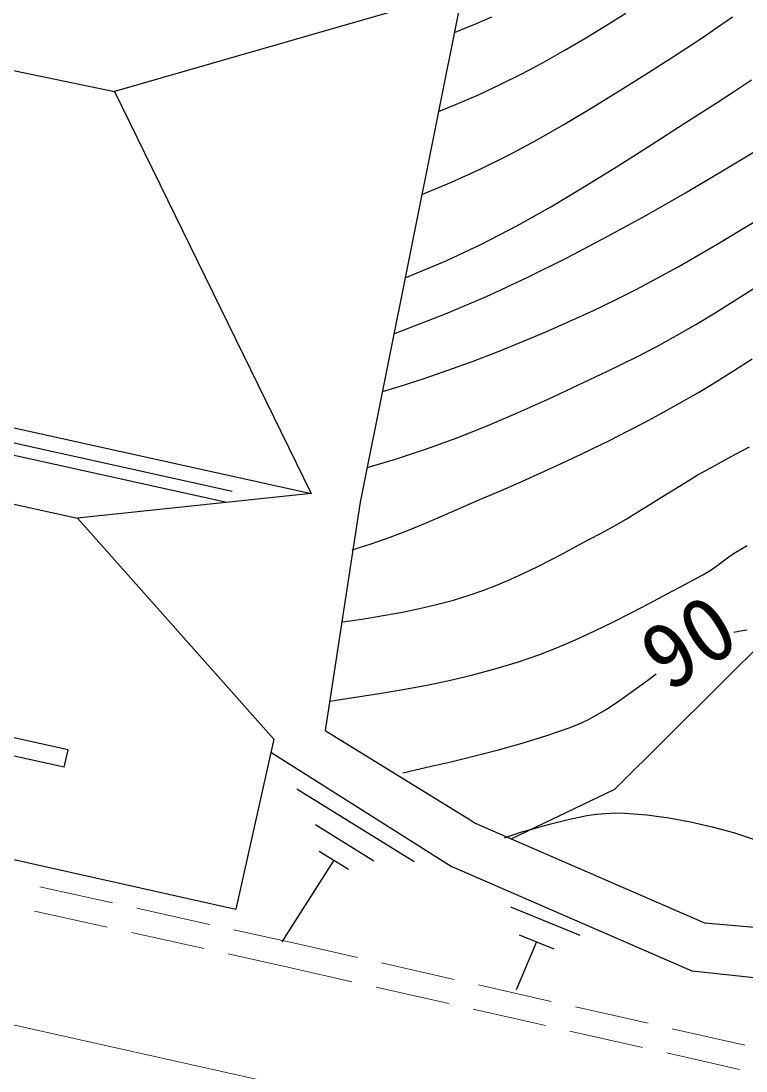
# Model space of a CAD drawing. Units: millimetres, scale not verified. Extents: x 40000 to 680000, y 20000 to 380000.
# Drawn here: x 213929 to 228530, y 277012 to 298164 of the extents above; entities that cross this region are included whole.
import ezdxf
from ezdxf.enums import TextEntityAlignment as Align

# ---------------------------------------------------------------- set-up
doc = ezdxf.new("R2010")
doc.units = ezdxf.units.MM
doc.header["$LTSCALE"] = 1000
doc.layers.add('M-BGD', color=7, linetype='Continuous', lineweight=25)
doc.layers.add('M-WORK', color=1, linetype='Continuous', lineweight=13)
doc.styles.add('ＭＳ ゴシック', font='')
doc.styles.get('ＭＳ ゴシック').set_extended_font_data('MS Gothic')

msp = doc.modelspace()

# ---------------------------------------------------------------- linework, layer by layer
at = {"layer": 'M-BGD'}
for p, q in [((222786, 298583), (220758, 288469)), ((221738, 298446), (215812, 296744)), ((223101, 298112), (223411, 298249)), ((225700, 298064), (226112, 298319)), ((227955, 298037), (228257, 298251)), ((222788, 297984), (223101, 298112)), ((225286, 297813), (225700, 298064)), ((227649, 297827), (227955, 298037)), ((222656, 297934), (222788, 297984)), ((227341, 297622), (227649, 297827)), ((224867, 297568), (225286, 297813)), ((227030, 297422), (227341, 297622)), ((211864, 297560), (215812, 296744)), ((224443, 297331), (224867, 297568)), ((226493, 297082), (227030, 297422)), ((224015, 297102), (224443, 297331)), ((223582, 296884), (224015, 297102)), ((225953, 296743), (226493, 297082)), ((228296, 296750), (228642, 296980)), ((223144, 296678), (223582, 296884)), ((215812, 296744), (219773, 288643)), ((222701, 296487), (223144, 296678)), ((225410, 296409), (225953, 296743)), ((227948, 296524), (228296, 296750)), ((222337, 296344), (222701, 296487)), ((224862, 296082), (225410, 296409)), ((227285, 296098), (227948, 296524)), ((224308, 295766), (224862, 296082)), ((226621, 295670), (227285, 296098)), ((223747, 295464), (224308, 295766)), ((225953, 295245), (226621, 295670)), ((228092, 295163), (228865, 295628)), ((223179, 295180), (223747, 295464)), ((222602, 294916), (223179, 295180)), ((225280, 294828), (225953, 295245)), ((227313, 294704), (228092, 295163)), ((222001, 294670), (222602, 294916)), ((224601, 294423), (225280, 294828)), ((226528, 294255), (227313, 294704)), ((223913, 294036), (224601, 294423)), ((225735, 293820), (226528, 294255)), ((223215, 293673), (223913, 294036)), ((228408, 293944), (228819, 294194)), ((224934, 293399), (225735, 293820)), ((227995, 293697), (228408, 293944)), ((222505, 293337), (223215, 293673)), ((227580, 293453), (227995, 293697)), ((224124, 292998), (224934, 293399)), ((227163, 293214), (227580, 293453)), ((221664, 292990), (222505, 293337)), ((226743, 292982), (227163, 293214)), ((223306, 292617), (224124, 292998)), ((226318, 292756), (226743, 292982)), ((225890, 292539), (226318, 292756)), ((228291, 292527), (228674, 292770)), ((222477, 292262), (223306, 292617)), ((225457, 292332), (225890, 292539)), ((224979, 292115), (225457, 292332)), ((227907, 292287), (228291, 292527)), ((221438, 291864), (222477, 292262)), ((224499, 291903), (224979, 292115)), ((227520, 292053), (227907, 292287)), ((224015, 291699), (224499, 291903)), ((227130, 291825), (227520, 292053)), ((223528, 291502), (224015, 291699)), ((226734, 291607), (227130, 291825)), ((223038, 291313), (223528, 291502)), ((226331, 291401), (226734, 291607)), ((222545, 291134), (223038, 291313)), ((225738, 291111), (226331, 291401)), ((228295, 291129), (228651, 291361)), ((222048, 290964), (222545, 291134)), ((225142, 290825), (225738, 291111)), ((227937, 290902), (228295, 291129)), ((221548, 290804), (222048, 290964)), ((227574, 290681), (227937, 290902)), ((210341, 290728), (219773, 288643)), ((221206, 290702), (221548, 290804)), ((224543, 290545), (225142, 290825)), ((227206, 290469), (227574, 290681)), ((218179, 288686), (210295, 290433)), ((223939, 290274), (224543, 290545)), ((226854, 290274), (227206, 290469)), ((223330, 290014), (223939, 290274)), ((226499, 290084), (226854, 290274)), ((218072, 288464), (210243, 290198)), ((222716, 289770), (223330, 290014)), ((226141, 289898), (226499, 290084)), ((225782, 289716), (226141, 289898)), ((222097, 289543), (222716, 289770)), ((225420, 289537), (225782, 289716)), ((228320, 289435), (228602, 289584)), ((221471, 289336), (222097, 289543)), ((224691, 289193), (225056, 289363)), ((225056, 289363), (225420, 289537)), ((228039, 289286), (228320, 289435)), ((210015, 289264), (215068, 288148)), ((220898, 289170), (221471, 289336)), ((224324, 289026), (224691, 289193)), ((227549, 289012), (227792, 289152)), ((227792, 289152), (228039, 289286)), ((223956, 288862), (224324, 289026)), ((227308, 288868), (227549, 289012)), ((223586, 288702), (223956, 288862)), ((227069, 288721), (227308, 288868)), ((219773, 288643), (215068, 288148)), ((222849, 288382), (223218, 288543)), ((223218, 288543), (223586, 288702)), ((226592, 288423), (226830, 288572)), ((226830, 288572), (227069, 288721)), ((220758, 288469), (220057, 283871)), ((222479, 288221), (222849, 288382)), ((226353, 288276), (226592, 288423)), ((215068, 288148), (219019, 283696)), ((222108, 288063), (222479, 288221)), ((225870, 287990), (226113, 288131)), ((226113, 288131), (226353, 288276)), ((221361, 287766), (221736, 287910)), ((221736, 287910), (222108, 288063)), ((225623, 287855), (225870, 287990)), ((220982, 287631), (221361, 287766)), ((225105, 287578), (225365, 287717)), ((225365, 287717), (225623, 287855)), ((220601, 287509), (220982, 287631)), ((224846, 287439), (225105, 287578)), ((228214, 287387), (228324, 287463)), ((228324, 287463), (228436, 287533)), ((228436, 287533), (228552, 287595)), ((224323, 287169), (224585, 287302)), ((224585, 287302), (224846, 287439)), ((227997, 287226), (228106, 287307)), ((228106, 287307), (228214, 287387)), ((223792, 286918), (224058, 287041)), ((224058, 287041), (224323, 287169)), ((227662, 287008), (227776, 287074)), ((227776, 287074), (227888, 287148)), ((227888, 287148), (227997, 287226)), ((223522, 286803), (223792, 286918)), ((227301, 286815), (227662, 287008)), ((222972, 286601), (223249, 286697)), ((223249, 286697), (223522, 286803)), ((226578, 286429), (226940, 286622)), ((226940, 286622), (227301, 286815)), ((221955, 286327), (222297, 286407)), ((222297, 286407), (222636, 286498)), ((222636, 286498), (222972, 286601)), ((226215, 286240), (226578, 286429)), ((220916, 286135), (221264, 286192)), ((221264, 286192), (221610, 286255)), ((221610, 286255), (221955, 286327)), ((225850, 286055), (226215, 286240)), ((225887, 282688), (229474, 286255)), ((220390, 286059), (220567, 286083)), ((220567, 286083), (220916, 286135)), ((225482, 285876), (225850, 286055)), ((225110, 285706), (225482, 285876)), ((228287, 285854), (228421, 285880)), ((228421, 285880), (228556, 285898)), ((224735, 285545), (225110, 285706)), ((223970, 285262), (224355, 285397)), ((224355, 285397), (224735, 285545)), ((223501, 285118), (223970, 285262)), ((222551, 284879), (223028, 284991)), ((223028, 284991), (223501, 285118)), ((226553, 284887), (226720, 285010)), ((209011, 284794), (214877, 283487)), ((221588, 284690), (222071, 284779)), ((222071, 284779), (222551, 284879)), ((226218, 284641), (226386, 284764)), ((226386, 284764), (226553, 284887)), ((220147, 284464), (220616, 284533)), ((220616, 284533), (221103, 284609)), ((221103, 284609), (221588, 284690)), ((225877, 284402), (226049, 284520)), ((226049, 284520), (226218, 284641)), ((208932, 284442), (214799, 283136)), ((225526, 284185), (225703, 284290)), ((225703, 284290), (225877, 284402)), ((225158, 283999), (225344, 284087)), ((225344, 284087), (225526, 284185)), ((220057, 283871), (222977, 282071)), ((224498, 283762), (224967, 283923)), ((224967, 283923), (225158, 283999)), ((219019, 283696), (218256, 280274)), ((224025, 283616), (224498, 283762)), ((214799, 283134), (214877, 283485)), ((218961, 283437), (222615, 281124)), ((223068, 283359), (223548, 283483)), ((223548, 283483), (224025, 283616)), ((222101, 283130), (222585, 283242)), ((222585, 283242), (223068, 283359)), ((221617, 283019), (222101, 283130)), ((219487, 282699), (221847, 281233)), ((223803, 281692), (225887, 282688)), ((208495, 282450), (218256, 280274)), ((225327, 282156), (225518, 282184)), ((225518, 282184), (225709, 282202)), ((225709, 282202), (225901, 282210)), ((225901, 282210), (226092, 282206)), ((226092, 282206), (226533, 282169)), ((226533, 282169), (226973, 282111)), ((219857, 281979), (221037, 281246)), ((222977, 282071), (223078, 282007)), ((223078, 282007), (227692, 279999)), ((224383, 281931), (224570, 281982)), ((224570, 281982), (224759, 282031)), ((224759, 282031), (224947, 282078)), ((224947, 282078), (225137, 282120)), ((225137, 282120), (225327, 282156)), ((226973, 282111), (227411, 282032)), ((227411, 282032), (227846, 281933)), ((223665, 281709), (223841, 281771)), ((223841, 281771), (224018, 281829)), ((224018, 281829), (224197, 281880)), ((224197, 281880), (224383, 281931)), ((227846, 281933), (228277, 281815)), ((228277, 281815), (228702, 281678)), ((219932, 281441), (220522, 281075)), ((220227, 281258), (219183, 279617)), ((227448, 279021), (222615, 281124)), ((223785, 280319), (225180, 279749)), ((227692, 279999), (232663, 279552)), ((223963, 279758), (224660, 279473)), ((224311, 279616), (223902, 278644)), ((230191, 278730), (227448, 279021))]:
    msp.add_line(p, q, dxfattribs=at)
at = {"layer": 'M-WORK'}
for p, q in [((201129, 280767), (218991, 276771)), ((214307, 280723), (215772, 280398)), ((216260, 280290), (217724, 279965)), ((214199, 280235), (215663, 279910)), ((218212, 279857), (219470, 279578)), ((216151, 279802), (217616, 279477)), ((219470, 279578), (220705, 279299)), ((218104, 279369), (219361, 279090)), ((219361, 279090), (220594, 278811)), ((221192, 279188), (222655, 278857)), ((221082, 278701), (222545, 278369)), ((223143, 278746), (224606, 278415)), ((223032, 278259), (224495, 277928)), ((225094, 278305), (226557, 277974)), ((224983, 277817), (226446, 277486)), ((227044, 277863), (228507, 277532)), ((226934, 277376), (228397, 277044))]:
    msp.add_line(p, q, dxfattribs=at)

# ---------------------------------------------------------------- texts
at = {"layer": 'M-BGD', "style": 'ＭＳ ゴシック'}
msp.add_text('90', height=1320, rotation=32.603, dxfattribs=at).set_placement((227180, 284290), align=Align.BOTTOM_LEFT)

doc.saveas('drawing.dxf')
